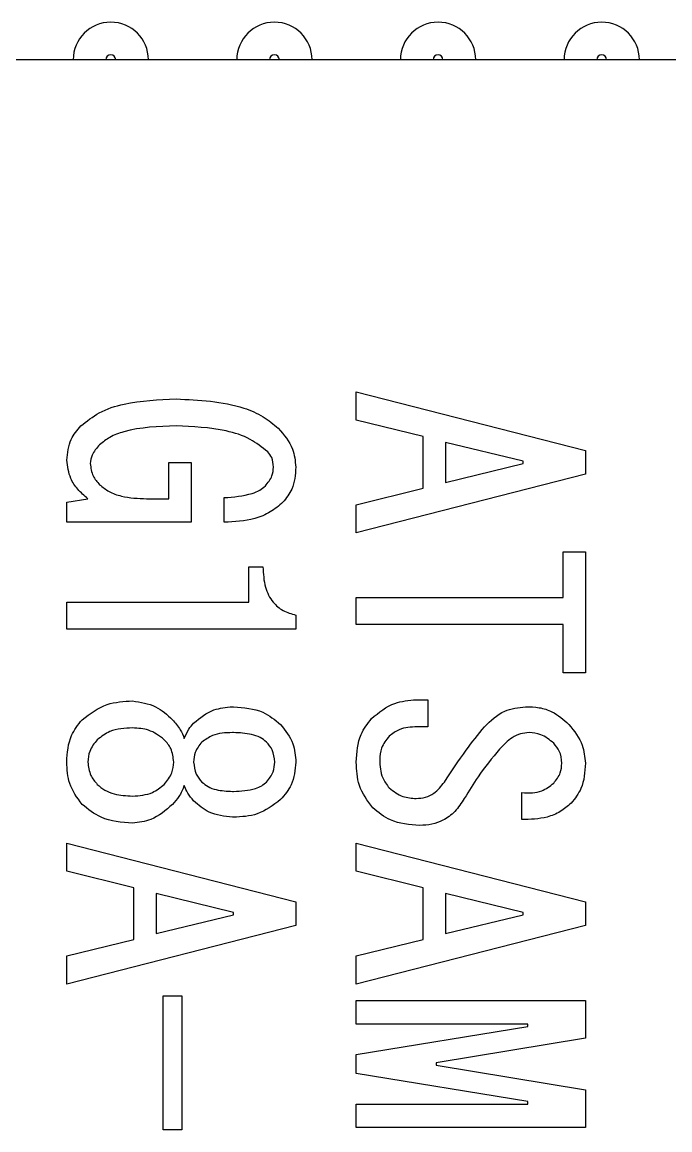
# Model space of a CAD drawing. Header units: millimetres. Extents: x 76 to 188, y 101 to 163.
# Drawn here: x 124.729 to 125.718, y 120.85 to 122.542 of the extents above; entities that cross this region are included whole.
import ezdxf

# ---------------------------------------------------------------- set-up
doc = ezdxf.new("R2010")
doc.units = ezdxf.units.MM

msp = doc.modelspace()

# ---------------------------------------------------------------- linework, layer by layer
at = {"color": 7, "linetype": 'Continuous', "lineweight": 25}
for p, q in [((126.8643, 122.4844), (123.3643, 122.4844)), ((125.2393, 121.9772), (125.5893, 121.8875)), ((125.2393, 121.9341), (125.2393, 121.9772)), ((125.3416, 121.909), (125.2393, 121.9341)), ((125.3416, 121.83), (125.3416, 121.909)), ((125.3757, 121.9), (125.3757, 121.839)), ((125.4942, 121.8713), (125.3757, 121.9)), ((125.5893, 121.8875), (125.5893, 121.8516)), ((124.9532, 121.8695), (124.9873, 121.8695)), ((124.9532, 121.8139), (124.9532, 121.8695)), ((124.9873, 121.8695), (124.9873, 121.778)), ((125.3757, 121.839), (125.4942, 121.8677)), ((125.4942, 121.8677), (125.4942, 121.8713)), ((125.5893, 121.8516), (125.2393, 121.7618)), ((124.797, 121.8085), (124.8294, 121.8139)), ((124.9191, 121.8139), (124.9532, 121.8139)), ((125.0376, 121.778), (125.0376, 121.8157)), ((125.2393, 121.8049), (125.3416, 121.83)), ((124.797, 121.778), (124.797, 121.8085)), ((125.2393, 121.7618), (125.2393, 121.8049)), ((124.9873, 121.778), (124.797, 121.778)), ((125.5552, 121.6631), (125.5552, 121.7331)), ((125.5552, 121.7331), (125.5893, 121.7331)), ((125.5893, 121.7331), (125.5893, 121.5482)), ((125.0752, 121.6559), (125.0752, 121.7098)), ((125.0752, 121.7098), (125.0968, 121.7098)), ((125.2393, 121.6218), (125.2393, 121.6631)), ((125.2393, 121.6631), (125.5552, 121.6631)), ((124.797, 121.6559), (125.0752, 121.6559)), ((124.797, 121.6146), (124.797, 121.6559)), ((125.147, 121.6362), (125.147, 121.6146)), ((125.147, 121.6146), (124.797, 121.6146)), ((125.5552, 121.6218), (125.2393, 121.6218)), ((125.5552, 121.5482), (125.5552, 121.6218)), ((125.5893, 121.5482), (125.5552, 121.5482)), ((125.0501, 121.4962), (125.0519, 121.4962)), ((125.3309, 121.507), (125.3488, 121.507)), ((125.3488, 121.507), (125.3488, 121.4657)), ((125.3488, 121.4657), (125.3326, 121.4657)), ((125.0519, 121.4567), (125.0501, 121.4567)), ((125.0501, 121.367), (125.0519, 121.367)), ((125.4924, 121.3239), (125.4924, 121.3652)), ((125.0519, 121.3275), (125.0501, 121.3275)), ((124.797, 121.288), (125.147, 121.1982)), ((124.797, 121.2449), (124.797, 121.288)), ((125.2393, 121.288), (125.5893, 121.1982)), ((125.2393, 121.2449), (125.2393, 121.288)), ((124.8994, 121.2198), (124.797, 121.2449)), ((125.3416, 121.2198), (125.2393, 121.2449)), ((124.8994, 121.1408), (124.8994, 121.2198)), ((124.9335, 121.2108), (124.9335, 121.1498)), ((125.0519, 121.1821), (124.9335, 121.2108)), ((125.3416, 121.1408), (125.3416, 121.2198)), ((125.3757, 121.2108), (125.3757, 121.1498)), ((125.4942, 121.1821), (125.3757, 121.2108)), ((125.147, 121.1982), (125.147, 121.1623)), ((125.5893, 121.1982), (125.5893, 121.1623)), ((124.9335, 121.1498), (125.0519, 121.1785)), ((125.0519, 121.1785), (125.0519, 121.1821)), ((125.3757, 121.1498), (125.4942, 121.1785)), ((125.4942, 121.1785), (125.4942, 121.1821)), ((125.147, 121.1623), (124.797, 121.0726)), ((125.5893, 121.1623), (125.2393, 121.0726)), ((124.797, 121.1157), (124.8994, 121.1408)), ((125.2393, 121.1157), (125.3416, 121.1408)), ((124.797, 121.0726), (124.797, 121.1157)), ((125.2393, 121.0726), (125.2393, 121.1157)), ((124.9442, 121.0546), (124.9729, 121.0546)), ((124.9442, 120.85), (124.9442, 121.0546)), ((124.9729, 121.0546), (124.9729, 120.85)), ((125.2393, 121.0475), (125.5893, 121.0475)), ((125.2393, 121.0116), (125.2393, 121.0475)), ((125.5893, 121.0475), (125.5893, 120.99)), ((125.5014, 121.0116), (125.2393, 121.0116)), ((125.2393, 120.9649), (125.5014, 121.008)), ((125.5014, 121.008), (125.5014, 121.0116)), ((125.5893, 120.99), (125.3614, 120.9523)), ((125.2393, 120.9362), (125.2393, 120.9649)), ((125.3614, 120.9523), (125.3614, 120.9487)), ((125.5014, 120.8931), (125.2393, 120.9362)), ((125.3614, 120.9487), (125.5893, 120.9111)), ((125.5893, 120.9111), (125.5893, 120.8536)), ((125.2393, 120.8536), (125.2393, 120.8895)), ((125.2393, 120.8895), (125.5014, 120.8895)), ((125.5014, 120.8895), (125.5014, 120.8931)), ((124.9729, 120.85), (124.9442, 120.85)), ((125.5893, 120.8536), (125.2393, 120.8536))]:
    msp.add_line(p, q, dxfattribs=at)
for centre, radius in [((124.8643, 122.4844), 0.0575), ((125.1143, 122.4844), 0.0575), ((125.3643, 122.4844), 0.0575), ((125.6143, 122.4844), 0.0575), ((124.8643, 122.4844), 0.0075), ((125.1143, 122.4844), 0.0075), ((125.3643, 122.4844), 0.0075), ((125.6143, 122.4844), 0.0075)]:
    msp.add_arc(centre, radius, 0, 180, dxfattribs=at)
for points, knots in [([(124.8186, 121.9252), (124.8276, 121.9324), (124.8472, 121.948), (124.8973, 121.9637), (124.9373, 121.9653), (124.964, 121.9664)], [0, 0, 0, 0, 0.222611, 0.482911, 1, 1, 1, 1]), ([(124.964, 121.9664), (124.9992, 121.9648), (125.0453, 121.9627), (125.0971, 121.941), (125.1127, 121.9278), (125.1201, 121.9216)], [0, 0, 0, 0, 0.631473, 0.82573, 1, 1, 1, 1]), ([(124.797, 121.8731), (124.7982, 121.884), (124.8002, 121.9037), (124.813, 121.9186), (124.8186, 121.9252)], [0, 0, 0, 0, 0.5578075, 1, 1, 1, 1]), ([(124.964, 121.9252), (124.937, 121.9243), (124.9023, 121.9232), (124.8633, 121.9093), (124.8523, 121.9005), (124.8473, 121.8964)], [0, 0, 0, 0, 0.656883, 0.843589, 1, 1, 1, 1]), ([(125.104, 121.8857), (125.0953, 121.8926), (125.0765, 121.9075), (125.0283, 121.9225), (124.9897, 121.9241), (124.964, 121.9252)], [0, 0, 0, 0, 0.221655, 0.481764, 1, 1, 1, 1]), ([(125.1201, 121.9216), (125.1288, 121.9115), (125.1436, 121.8942), (125.146, 121.8718), (125.147, 121.8623)], [0, 0, 0, 0, 0.580245, 1, 1, 1, 1]), ([(124.8473, 121.8964), (124.8427, 121.8914), (124.8351, 121.8831), (124.8336, 121.8721), (124.8329, 121.8677)], [0, 0, 0, 0, 0.605004, 1, 1, 1, 1]), ([(125.1129, 121.8623), (125.1125, 121.8674), (125.1118, 121.8761), (125.1063, 121.8828), (125.104, 121.8857)], [0, 0, 0, 0, 0.574626, 1, 1, 1, 1]), ([(124.8294, 121.8139), (124.8239, 121.8186), (124.8137, 121.8274), (124.8003, 121.8472), (124.7983, 121.8634), (124.797, 121.8731)], [0, 0, 0, 0, 0.3078467, 0.5845596, 1, 1, 1, 1]), ([(124.8329, 121.8677), (124.8338, 121.8611), (124.8354, 121.8488), (124.8436, 121.8396), (124.8473, 121.8354)], [0, 0, 0, 0, 0.540533, 1, 1, 1, 1]), ([(125.1004, 121.8336), (125.1044, 121.8384), (125.1115, 121.8468), (125.1125, 121.8577), (125.1129, 121.8623)], [0, 0, 0, 0, 0.570739, 1, 1, 1, 1]), ([(125.147, 121.8623), (125.1462, 121.8506), (125.1449, 121.8305), (125.1324, 121.815), (125.1273, 121.8085)], [0, 0, 0, 0, 0.585145, 1, 1, 1, 1]), ([(124.8473, 121.8354), (124.8519, 121.8317), (124.8617, 121.8237), (124.8864, 121.8154), (124.9061, 121.8145), (124.9191, 121.8139)], [0, 0, 0, 0, 0.230641, 0.492569, 1, 1, 1, 1]), ([(125.0376, 121.8157), (125.052, 121.8167), (125.0707, 121.8181), (125.0916, 121.8264), (125.0976, 121.8313), (125.1004, 121.8336)], [0, 0, 0, 0, 0.649588, 0.838847, 1, 1, 1, 1]), ([(125.1273, 121.8085), (125.1211, 121.8032), (125.1083, 121.7924), (125.0776, 121.7803), (125.0533, 121.7789), (125.0376, 121.778)], [0, 0, 0, 0, 0.2502815, 0.5163396, 1, 1, 1, 1]), ([(125.0968, 121.7098), (125.0973, 121.6993), (125.0983, 121.6801), (125.1099, 121.6565), (125.1273, 121.6419), (125.1403, 121.6381), (125.147, 121.6362)], [0, 0, 0, 0, 0.321905, 0.586882, 0.784597, 1, 1, 1, 1]), ([(124.8204, 121.4764), (124.8326, 121.4857), (124.8556, 121.5029), (124.8842, 121.5044), (124.8976, 121.5052)], [0, 0, 0, 0, 0.533233, 1, 1, 1, 1]), ([(124.8976, 121.5052), (124.9098, 121.5033), (124.933, 121.4997), (124.9504, 121.4839), (124.9586, 121.4764)], [0, 0, 0, 0, 0.526134, 1, 1, 1, 1]), ([(124.9909, 121.4711), (125.0007, 121.4791), (125.0181, 121.4934), (125.0404, 121.4954), (125.0501, 121.4962)], [0, 0, 0, 0, 0.563266, 1, 1, 1, 1]), ([(125.0519, 121.4962), (125.0675, 121.495), (125.0943, 121.493), (125.115, 121.4763), (125.1237, 121.4693)], [0, 0, 0, 0, 0.580245, 1, 1, 1, 1]), ([(125.2626, 121.4782), (125.2739, 121.4875), (125.294, 121.5039), (125.3196, 121.506), (125.3309, 121.507)], [0, 0, 0, 0, 0.561458, 1, 1, 1, 1]), ([(125.435, 121.4657), (125.4447, 121.475), (125.4625, 121.492), (125.4868, 121.4949), (125.4978, 121.4962)], [0, 0, 0, 0, 0.547881, 1, 1, 1, 1]), ([(125.4978, 121.4962), (125.5049, 121.4961), (125.5187, 121.4959), (125.5426, 121.4883), (125.556, 121.4765), (125.5642, 121.4693)], [0, 0, 0, 0, 0.286825, 0.55948, 1, 1, 1, 1]), ([(124.797, 121.4118), (124.798, 121.426), (124.7995, 121.45), (124.8143, 121.4687), (124.8204, 121.4764)], [0, 0, 0, 0, 0.588426, 1, 1, 1, 1]), ([(124.9586, 121.4764), (124.9629, 121.4716), (124.9705, 121.463), (124.9747, 121.4524), (124.9765, 121.4477)], [0, 0, 0, 0, 0.564648, 1, 1, 1, 1]), ([(125.2393, 121.4118), (125.2402, 121.4265), (125.2416, 121.4511), (125.2566, 121.4704), (125.2626, 121.4782)], [0, 0, 0, 0, 0.594218, 1, 1, 1, 1]), ([(124.8976, 121.4639), (124.8855, 121.4633), (124.8656, 121.4624), (124.8499, 121.4506), (124.8437, 121.4459)], [0, 0, 0, 0, 0.605004, 1, 1, 1, 1]), ([(124.946, 121.4459), (124.9383, 121.4517), (124.9239, 121.4625), (124.906, 121.4634), (124.8976, 121.4639)], [0, 0, 0, 0, 0.532225, 1, 1, 1, 1]), ([(124.9765, 121.4477), (124.9786, 121.4527), (124.9822, 121.4612), (124.9883, 121.4682), (124.9909, 121.4711)], [0, 0, 0, 0, 0.583363, 1, 1, 1, 1]), ([(125.1237, 121.4693), (125.1312, 121.4599), (125.1447, 121.4429), (125.1463, 121.4214), (125.147, 121.4118)], [0, 0, 0, 0, 0.553016, 1, 1, 1, 1]), ([(125.3326, 121.4657), (125.323, 121.4652), (125.3071, 121.4645), (125.2945, 121.4551), (125.2896, 121.4513)], [0, 0, 0, 0, 0.605004, 1, 1, 1, 1]), ([(125.3739, 121.3813), (125.3848, 121.3977), (125.4039, 121.4267), (125.4256, 121.4539), (125.435, 121.4657)], [0, 0, 0, 0, 0.5652907, 1, 1, 1, 1]), ([(125.5642, 121.4693), (125.5723, 121.4592), (125.5863, 121.4416), (125.5884, 121.4194), (125.5893, 121.41)], [0, 0, 0, 0, 0.575703, 1, 1, 1, 1]), ([(124.8437, 121.4459), (124.8391, 121.4403), (124.8309, 121.4303), (124.8298, 121.4174), (124.8294, 121.4118)], [0, 0, 0, 0, 0.561458, 1, 1, 1, 1]), ([(124.9604, 121.4118), (124.9596, 121.419), (124.9582, 121.4318), (124.9498, 121.4416), (124.946, 121.4459)], [0, 0, 0, 0, 0.5536789, 1, 1, 1, 1]), ([(125.0035, 121.4423), (124.9994, 121.4373), (124.9922, 121.4283), (124.9913, 121.4169), (124.9909, 121.4118)], [0, 0, 0, 0, 0.556171, 1, 1, 1, 1]), ([(125.0501, 121.4567), (125.0395, 121.4564), (125.0224, 121.4559), (125.0087, 121.4461), (125.0035, 121.4423)], [0, 0, 0, 0, 0.620544, 1, 1, 1, 1]), ([(125.1022, 121.4423), (125.099, 121.4448), (125.0923, 121.4503), (125.075, 121.4557), (125.0611, 121.4563), (125.0519, 121.4567)], [0, 0, 0, 0, 0.2234972, 0.4839751, 1, 1, 1, 1]), ([(125.1147, 121.4118), (125.1141, 121.4182), (125.1129, 121.4297), (125.1055, 121.4385), (125.1022, 121.4423)], [0, 0, 0, 0, 0.558965, 1, 1, 1, 1]), ([(125.2896, 121.4513), (125.285, 121.4455), (125.2766, 121.4349), (125.2756, 121.4215), (125.2752, 121.4154)], [0, 0, 0, 0, 0.549427, 1, 1, 1, 1]), ([(125.5032, 121.4567), (125.4988, 121.4563), (125.4898, 121.4555), (125.4736, 121.4475), (125.4643, 121.4378), (125.4583, 121.4316)], [0, 0, 0, 0, 0.247085, 0.510845, 1, 1, 1, 1]), ([(125.5409, 121.4405), (125.5346, 121.4457), (125.5235, 121.4549), (125.5093, 121.4562), (125.5032, 121.4567)], [0, 0, 0, 0, 0.565714, 1, 1, 1, 1]), ([(125.4583, 121.4316), (125.447, 121.4178), (125.4273, 121.3939), (125.4112, 121.3674), (125.4044, 121.3562)], [0, 0, 0, 0, 0.576478, 1, 1, 1, 1]), ([(125.5534, 121.41), (125.5528, 121.4165), (125.5516, 121.4279), (125.5441, 121.4367), (125.5409, 121.4405)], [0, 0, 0, 0, 0.558965, 1, 1, 1, 1]), ([(124.8204, 121.3472), (124.8129, 121.3574), (124.7987, 121.3767), (124.7976, 121.4005), (124.797, 121.4118)], [0, 0, 0, 0, 0.526788, 1, 1, 1, 1]), ([(124.8294, 121.4118), (124.8301, 121.4047), (124.8316, 121.3918), (124.84, 121.3821), (124.8437, 121.3777)], [0, 0, 0, 0, 0.553679, 1, 1, 1, 1]), ([(124.946, 121.3777), (124.9506, 121.3834), (124.9588, 121.3934), (124.9599, 121.4062), (124.9604, 121.4118)], [0, 0, 0, 0, 0.561458, 1, 1, 1, 1]), ([(124.9909, 121.4118), (124.9916, 121.4054), (124.9927, 121.3939), (125.0002, 121.3852), (125.0035, 121.3813)], [0, 0, 0, 0, 0.558965, 1, 1, 1, 1]), ([(125.1022, 121.3813), (125.1062, 121.3863), (125.1135, 121.3953), (125.1143, 121.4067), (125.1147, 121.4118)], [0, 0, 0, 0, 0.556171, 1, 1, 1, 1]), ([(125.147, 121.4118), (125.1458, 121.3997), (125.1437, 121.3781), (125.1298, 121.3616), (125.1237, 121.3544)], [0, 0, 0, 0, 0.562121, 1, 1, 1, 1]), ([(125.2644, 121.3418), (125.2564, 121.3528), (125.2411, 121.3737), (125.2399, 121.3996), (125.2393, 121.4118)], [0, 0, 0, 0, 0.52553, 1, 1, 1, 1]), ([(125.2752, 121.4154), (125.2756, 121.4058), (125.2764, 121.3899), (125.2858, 121.3773), (125.2896, 121.3723)], [0, 0, 0, 0, 0.605004, 1, 1, 1, 1]), ([(125.5409, 121.3795), (125.5449, 121.3845), (125.5521, 121.3935), (125.553, 121.405), (125.5534, 121.41)], [0, 0, 0, 0, 0.556171, 1, 1, 1, 1]), ([(125.5893, 121.41), (125.5885, 121.3966), (125.5872, 121.3739), (125.5734, 121.3562), (125.5678, 121.349)], [0, 0, 0, 0, 0.5932724, 1, 1, 1, 1]), ([(124.8437, 121.3777), (124.8474, 121.3746), (124.855, 121.3682), (124.8734, 121.3611), (124.8881, 121.3603), (124.8976, 121.3598)], [0, 0, 0, 0, 0.247046, 0.51241, 1, 1, 1, 1]), ([(124.8976, 121.3598), (124.9081, 121.3605), (124.9262, 121.3618), (124.9402, 121.373), (124.946, 121.3777)], [0, 0, 0, 0, 0.582964, 1, 1, 1, 1]), ([(124.9765, 121.3759), (124.9741, 121.3701), (124.9697, 121.3594), (124.962, 121.351), (124.9586, 121.3472)], [0, 0, 0, 0, 0.553728, 1, 1, 1, 1]), ([(124.9909, 121.3526), (124.9877, 121.3564), (124.9817, 121.3634), (124.9782, 121.372), (124.9765, 121.3759)], [0, 0, 0, 0, 0.535281, 1, 1, 1, 1]), ([(125.0035, 121.3813), (125.0065, 121.3788), (125.0129, 121.3735), (125.029, 121.368), (125.0417, 121.3674), (125.0501, 121.367)], [0, 0, 0, 0, 0.23446, 0.4971744, 1, 1, 1, 1]), ([(125.0519, 121.367), (125.0633, 121.3675), (125.0781, 121.3681), (125.0948, 121.3751), (125.0998, 121.3793), (125.1022, 121.3813)], [0, 0, 0, 0, 0.632477, 0.826433, 1, 1, 1, 1]), ([(125.3309, 121.3562), (125.3357, 121.3565), (125.3451, 121.3572), (125.3612, 121.3649), (125.369, 121.375), (125.3739, 121.3813)], [0, 0, 0, 0, 0.276491, 0.543328, 1, 1, 1, 1]), ([(125.4924, 121.3652), (125.4978, 121.3648), (125.5079, 121.3641), (125.5254, 121.3675), (125.5351, 121.375), (125.5409, 121.3795)], [0, 0, 0, 0, 0.308633, 0.58571, 1, 1, 1, 1]), ([(125.2896, 121.3723), (125.2962, 121.3672), (125.3085, 121.3576), (125.3238, 121.3566), (125.3309, 121.3562)], [0, 0, 0, 0, 0.54441, 1, 1, 1, 1]), ([(124.8976, 121.3185), (124.8808, 121.3197), (124.852, 121.3218), (124.8297, 121.3397), (124.8204, 121.3472)], [0, 0, 0, 0, 0.581951, 1, 1, 1, 1]), ([(124.9586, 121.3472), (124.9481, 121.338), (124.9304, 121.3224), (124.9071, 121.3196), (124.8976, 121.3185)], [0, 0, 0, 0, 0.589084, 1, 1, 1, 1]), ([(125.0501, 121.3275), (125.0378, 121.3289), (125.0154, 121.3314), (124.9985, 121.346), (124.9909, 121.3526)], [0, 0, 0, 0, 0.551872, 1, 1, 1, 1]), ([(125.1237, 121.3544), (125.1123, 121.3458), (125.0909, 121.3296), (125.0643, 121.3281), (125.0519, 121.3275)], [0, 0, 0, 0, 0.534933, 1, 1, 1, 1]), ([(125.3362, 121.3149), (125.3207, 121.3161), (125.2939, 121.3181), (125.2731, 121.3348), (125.2644, 121.3418)], [0, 0, 0, 0, 0.580245, 1, 1, 1, 1]), ([(125.4044, 121.3562), (125.3999, 121.3492), (125.3913, 121.3359), (125.3734, 121.3228), (125.3547, 121.3159), (125.3425, 121.3153), (125.3362, 121.3149)], [0, 0, 0, 0, 0.295512, 0.564682, 0.775518, 1, 1, 1, 1]), ([(125.5678, 121.349), (125.5624, 121.3444), (125.5515, 121.3351), (125.5257, 121.3248), (125.5054, 121.3242), (125.4924, 121.3239)], [0, 0, 0, 0, 0.258733, 0.525871, 1, 1, 1, 1])]:
    msp.add_open_spline(points, degree=3, knots=knots, dxfattribs=at)

doc.saveas('drawing.dxf')
